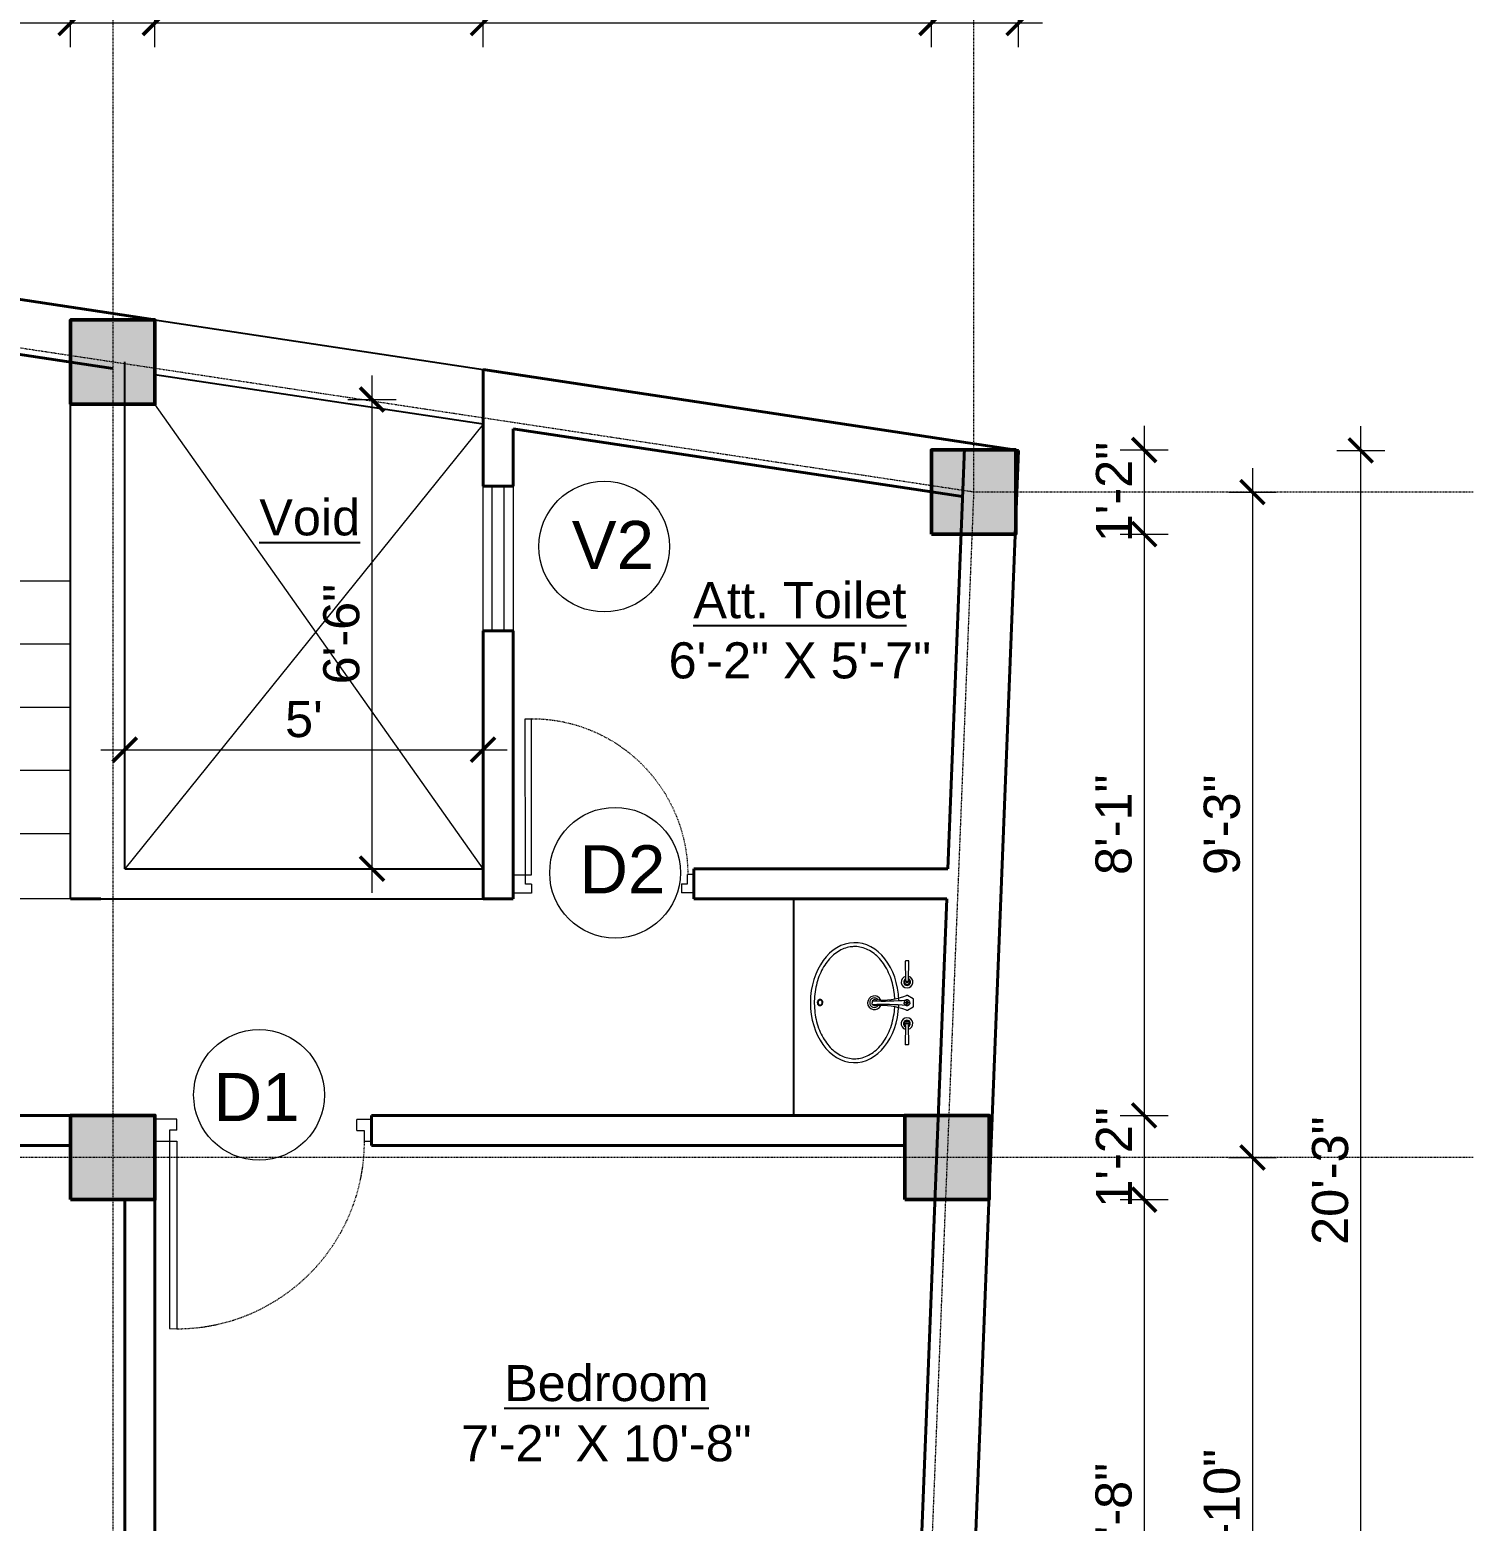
# Model space of a CAD drawing. Header units: inches. Extents: x 136316 to 155547, y -21384 to -17606.
# Drawn here: x 145629.6 to 145869.4, y -19691.9 to -19444.1 of the extents above; entities that cross this region are included whole.
import ezdxf

# ---------------------------------------------------------------- set-up
doc = ezdxf.new("R2010")
doc.units = ezdxf.units.IN
doc.header["$LTSCALE"] = 0.5
doc.header["$MEASUREMENT"] = 0
doc.header["$PDMODE"] = 66
doc.linetypes.add('CENTER', pattern=[2, 1.25, -0.25, 0.25, -0.25])
doc.linetypes.add('HIDDEN', pattern=[0.375, 0.25, -0.125])
for name, color, linetype, lineweight in [('Annotate-Lite.w', 177, 'Continuous', 9), ('Annotations-Bold.w', 177, 'Continuous', 13), ('C-COLUMN', 1, 'Continuous', 50), ('DIM 1-100', 4, 'Continuous', 13), ('Door-Window.w', 4, 'Continuous', 15), ('Fittings', 9, 'Continuous', 5), ('hatch', 9, 'Continuous', 5), ('stair', 132, 'Continuous', 13), ('TEXT', 220, 'Continuous', 9), ('Toilet', 7, 'Continuous', 25), ('wall', 1, 'Continuous', 40), ('wall light', 6, 'Continuous', 25), ('window', 4, 'Continuous', 13)]:
    doc.layers.add(name, color=color, linetype=linetype, lineweight=lineweight)
doc.layers.add('furniture', color=31, linetype='Continuous')
doc.styles.add('arial.', font='arial.ttf')
doc.styles.add('gaurav', font='arial.ttf')
doc.styles.get("Standard").update_dxf_attribs({"font": 'arial.ttf'})
doc.dimstyles.new('1 by 96', dxfattribs={"dimtxt": 6, "dimasz": 4, "dimexe": 4, "dimexo": 4, "dimgap": 2, "dimtad": 1, "dimdec": 0, "dimzin": 0, "dimdsep": 46, "dimlunit": 4, "dimtxsty": 'Standard', "dimblk": 'ARCHTICK', "dimcen": 0, "dimdle": 4, "dimadec": 0, "dimazin": 0, "dimtfac": 1, "dimtdec": 0, "dimtix": 1, "dimtofl": 0, "dimtmove": 1, "dimatfit": 3, "dimldrblk": 'ARCHTICK', "dimfxl": 4, "dimfxlon": 1, "dimtolj": 1, "dimtzin": 0, "dimlwd": -1, "dimlwe": -1, "dimarcsym": 0})

# ---------------------------------------------------------------- blocks, each defined once
blk = doc.blocks.new('3-0')
at = {"ltscale": 3}
for p, q in [((11063.05, 10097.68), (11065.97, 10099.9)), ((11065.25, 10097.81), (11066.71, 10098.92)), ((11065.97, 10099.9), (11066.71, 10098.92)), ((11063.05, 10097.68), (11064.53, 10095.73)), ((11065.99, 10096.84), (11064.53, 10095.73)), ((11065.99, 10096.84), (11065.25, 10097.81)), ((11085.5, 10074.13), (11110.32, 10092.96)), ((11086.24, 10073.15), (11111.05, 10091.97)), ((11111.05, 10091.97), (11110.32, 10092.96)), ((11086.24, 10073.15), (11085.5, 10074.13)), ((11084.04, 10073.02), (11082.57, 10071.91)), ((11082.57, 10071.91), (11084.79, 10068.98)), ((11084.04, 10073.02), (11084.78, 10072.04)), ((11084.78, 10072.04), (11086.24, 10073.15)), ((11084.79, 10068.98), (11087.72, 10071.2)), ((11087.72, 10071.2), (11086.24, 10073.15))]:
    blk.add_line(p, q, dxfattribs=at)
at = {"layer": 'Door-Window.w', "color": 9, "linetype": 'HIDDEN', "lineweight": 18}
blk.add_arc((11085.5, 10074.13), 31.16, 37.1906, 127.1465, dxfattribs=at)
blk = doc.blocks.new('A$C604E024C')
at = {"linetype": 'ByBlock'}
for p, q in [((-107.3, 6.3), (-198.2, 8.5)), ((-101.1, 4.4), (-101.1, -4.4)), ((-101.1, 4.4), (-100.5, 4.4)), ((-100.5, 4.4), (-100.5, 0.6)), ((-100.5, 0.6), (-96.6, 0.6)), ((-100.5, 0), (-100.5, -3.8)), ((-100.5, 0), (-96.6, 0)), ((-96.6, 4.4), (-96.6, 0.6)), ((-96.6, 4.4), (-96, 4.4)), ((-96, 4.4), (-96, -3.8)), ((-5.6, 4.4), (-5.6, -4.4)), ((-5.6, 4.4), (-5, 4.4)), ((-5, 4.4), (-5, -3.8)), ((0, 12.9), (0, -12.9)), ((1.2, 4.4), (1.2, -4.4)), ((1.2, 4.4), (3.5, 4.4)), ((1.8, 3.8), (1.8, 0.6)), ((1.8, 3.8), (3.5, 3.8)), ((1.8, 0.6), (3.5, 0.6)), ((100.4, 2.2), (101, 2.4)), ((107.3, 6.3), (198.2, 8.5)), ((199.2, 7.5), (199.2, -7.5)), ((-107.3, -6.3), (-198.2, -8.5)), ((-101.1, -4.4), (-100.5, -4.4)), ((-100.5, -3.8), (-100.5, -4.4)), ((-96.6, 0), (-96.6, -4.4)), ((-96.6, -4.4), (-96, -4.4)), ((-96, -3.8), (-96, -4.4)), ((-5.6, -4.4), (-1.2, -4.4)), ((-5, -3.8), (-1.2, -3.8)), ((-1.2, -3.8), (-1.2, -4.4)), ((1.2, -4.4), (3.5, -4.4)), ((1.8, 0), (1.8, -3.8)), ((1.8, 0), (3.5, 0)), ((1.8, -3.8), (3.5, -3.8)), ((100.4, -2.2), (101, -2.4)), ((107.3, -6.3), (198.2, -8.5))]:
    blk.add_line(p, q, dxfattribs=at)
for points in [[(34.8, -2.5), (34.8, -2.5, 0.267949), (34.8, 2.5), (19.6, 28.9, 0.267949), (15.2, 31.4), (-15.2, 31.4, 0.267949), (-19.6, 28.9), (-34.8, 2.5, 0.267949), (-34.8, -2.5)], [(0, 12.9), (-4.6, 12.9, 0.267949), (-8.9, 10.4), (-13.5, 2.5, 0.267949), (-13.5, -2.5), (-8.9, -10.4, 0.267949), (-4.6, -12.9), (0, -12.9)], [(0, 12.9), (4.6, 12.9, -0.267949), (8.9, 10.4), (13.5, 2.5, -0.267949), (13.5, -2.5), (8.9, -10.4, -0.267949), (4.6, -12.9), (0, -12.9)], [(-14.6, -149.3, 0.267949), (-14.6, -154.3), (-9.4, -163.2, 0.267949), (-5.1, -165.7), (0, -165.7)], [(14.6, -149.3, -0.267949), (14.6, -154.3), (9.5, -163.2, -0.267949), (5.2, -165.7), (0, -165.7)]]:
    blk.add_lwpolyline(points, format="xyb", dxfattribs=at)
for centre, radius, start, end in [((-148.2, 0), 51.6, 171.62848, 188.37152), ((-198.2, 7.5), 1, 88.57669, 180), ((-98.6, 0), 27.8, 193.93526, 166.06474), ((-98.6, 0), 16.1, 203.47719, 156.52281), ((-98.6, 0), 13.6, 207.82536, 152.17464), ((-98.6, 0), 10.7, 215.76651, 144.23349), ((3.5, 2.2), 2.2, 301.40481, 90), ((3.5, 2.2), 1.6, 270, 90.01417), ((3.5, -1.9), 2.5, 270, 62.70974), ((98.6, 0), 27.8, 13.93526, 346.06474), ((98.6, 0), 16.1, 23.47719, 336.52281), ((98.6, 0), 13.6, 27.82536, 332.17464), ((98.6, 0), 10.7, 35.76651, 324.23349), ((198.2, 7.5), 1, 0, 91.42331), ((-198.2, -7.5), 1, 180, 271.42331), ((-325.4, -117.3), 312.4, 354.13327, 21.56539), ((-1093.1, -109.8), 1085, 357.18281, 5.67785), ((3.5, -1.9), 1.9, 270, 90), ((1083.5, -109.3), 1075.4, 174.30277, 182.87364), ((324.5, -117.1), 311.5, 158.41566, 185.92552), ((198.2, -7.5), 1, 268.57669, 0)]:
    blk.add_arc(centre, radius, start, end, dxfattribs=at)
blk.add_ellipse((98.6, 0), major_axis=(0, 4.4), ratio=0.647537, start_param=-0.996154, end_param=4.137747, dxfattribs=at)
blk.add_open_spline([(100.4, 2.2), (100.2, 2.6), (100, 2.9), (99.5, 3.4), (99.3, 3.6), (98.9, 3.8), (98.7, 3.8), (98.6, 3.8), (98.4, 3.8), (98.1, 3.7), (97.7, 3.5), (97.5, 3.3), (97.1, 2.8), (96.9, 2.5), (96.6, 1.8), (96.5, 1.3), (96.3, 0.3), (96.3, -0.3), (96.5, -1.6), (96.7, -2.1), (97.1, -2.9), (97.4, -3.2), (97.9, -3.6), (98.1, -3.7), (98.6, -3.8), (98.8, -3.8), (99.3, -3.6), (99.6, -3.4), (100, -2.9), (100.2, -2.6), (100.4, -2.2)], degree=3, knots=[5.296065, 5.296065, 5.296065, 5.296065, 5.668493, 5.668493, 6.044953, 6.044953, 6.283185, 6.283185, 6.283185, 6.618814, 6.618814, 6.954443, 6.954443, 7.290072, 7.290072, 7.6257, 7.6257, 8.094621, 8.094621, 8.563542, 8.563542, 8.940002, 8.940002, 9.316461, 9.316461, 9.692921, 9.692921, 10.069381, 10.069381, 10.411893, 10.411893, 10.411893, 10.411893], dxfattribs=at)
blk = doc.blocks.new('basin')
for radius, start, end in [(1.14, 113.503, 66.2712), (0.79, 126.715, 52.8739)]:
    blk.add_arc((134195.31, -39122.53), radius, start, end)
blk.add_ellipse((134195.31, -39125.83), major_axis=(-9.97, 0), ratio=0.736887, start_param=4.757716, end_param=10.948885)
blk.add_ellipse((134195.31, -39131.57), major_axis=(0.448, 0), ratio=0.674502)
for points, knots in [([(134194.69, -39119.15), (134194.32, -39119.17), (134193.96, -39119.2), (134193.09, -39119.32), (134192.57, -39119.42), (134191.58, -39119.69), (134191.1, -39119.85), (134190.19, -39120.23), (134189.76, -39120.45), (134188.95, -39120.93), (134188.57, -39121.2), (134187.89, -39121.77), (134187.59, -39122.07), (134187.06, -39122.71), (134186.83, -39123.04), (134186.45, -39123.73), (134186.3, -39124.08), (134186.09, -39124.79), (134186.03, -39125.15), (134185.99, -39125.61), (134185.99, -39125.72), (134185.99, -39125.83), (134185.99, -39126.08), (134186.01, -39126.34), (134186.11, -39126.94), (134186.2, -39127.29), (134186.47, -39127.97), (134186.64, -39128.31), (134187.06, -39128.96), (134187.31, -39129.28), (134187.88, -39129.88), (134188.2, -39130.16), (134188.9, -39130.7), (134189.28, -39130.94), (134190.1, -39131.39), (134190.53, -39131.59), (134191.45, -39131.93), (134191.92, -39132.08), (134192.9, -39132.31), (134193.4, -39132.4), (134194.43, -39132.51), (134194.94, -39132.53), (134195.97, -39132.52), (134196.49, -39132.48), (134197.5, -39132.35), (134198, -39132.25), (134198.97, -39132), (134199.44, -39131.84), (134200.34, -39131.48), (134200.76, -39131.27), (134201.56, -39130.8), (134201.93, -39130.55), (134202.61, -39130), (134202.91, -39129.71), (134203.45, -39129.1), (134203.69, -39128.78), (134204.08, -39128.12), (134204.24, -39127.78), (134204.48, -39127.09), (134204.56, -39126.74), (134204.64, -39126.04), (134204.64, -39125.69), (134204.57, -39124.98), (134204.49, -39124.62), (134204.25, -39123.91), (134204.09, -39123.56), (134203.69, -39122.89), (134203.45, -39122.56), (134202.89, -39121.93), (134202.58, -39121.63), (134201.88, -39121.07), (134201.49, -39120.81), (134200.67, -39120.35), (134200.22, -39120.13), (134199.3, -39119.77), (134198.81, -39119.62), (134197.81, -39119.37), (134197.29, -39119.28), (134196.49, -39119.19), (134196.22, -39119.16), (134195.94, -39119.15)], [4.778413, 4.778413, 4.778413, 4.778413, 4.89303, 4.89303, 5.060537, 5.060537, 5.228045, 5.228045, 5.395552, 5.395552, 5.56306, 5.56306, 5.730567, 5.730567, 5.898075, 5.898075, 6.065582, 6.065582, 6.233089, 6.233089, 6.283185, 6.283185, 6.283185, 6.401225, 6.401225, 6.564378, 6.564378, 6.727532, 6.727532, 6.890685, 6.890685, 7.053839, 7.053839, 7.216992, 7.216992, 7.380146, 7.380146, 7.543299, 7.543299, 7.706452, 7.706452, 7.869606, 7.869606, 8.032759, 8.032759, 8.195913, 8.195913, 8.359066, 8.359066, 8.52222, 8.52222, 8.685373, 8.685373, 8.848527, 8.848527, 9.01168, 9.01168, 9.174834, 9.174834, 9.337987, 9.337987, 9.501141, 9.501141, 9.668648, 9.668648, 9.836155, 9.836155, 10.003663, 10.003663, 10.17117, 10.17117, 10.338678, 10.338678, 10.506185, 10.506185, 10.673693, 10.673693, 10.8412, 10.8412, 10.929386, 10.929386, 10.929386, 10.929386]), ([(134195.86, -39131.57), (134195.86, -39131.55), (134195.86, -39131.52), (134195.84, -39131.46), (134195.83, -39131.44), (134195.79, -39131.36), (134195.75, -39131.32), (134195.66, -39131.25), (134195.6, -39131.23), (134195.46, -39131.18), (134195.36, -39131.16), (134195.17, -39131.17), (134195.07, -39131.2), (134194.94, -39131.27), (134194.9, -39131.3), (134194.83, -39131.37), (134194.8, -39131.4), (134194.77, -39131.48), (134194.76, -39131.52), (134194.75, -39131.6), (134194.76, -39131.65), (134194.79, -39131.73), (134194.81, -39131.76), (134194.87, -39131.83), (134194.9, -39131.86), (134194.98, -39131.9), (134195.02, -39131.92), (134195.15, -39131.97), (134195.25, -39131.99), (134195.44, -39131.98), (134195.54, -39131.95), (134195.67, -39131.89), (134195.72, -39131.85), (134195.79, -39131.78), (134195.81, -39131.75), (134195.85, -39131.67), (134195.86, -39131.63), (134195.86, -39131.58), (134195.86, -39131.58), (134195.86, -39131.57)], [0, 0, 0, 0, 0.188397, 0.188397, 0.376794, 0.376794, 0.73698, 0.73698, 1.097166, 1.097166, 1.657793, 1.657793, 2.21842, 2.21842, 2.564182, 2.564182, 2.840364, 2.840364, 3.116547, 3.116547, 3.39273, 3.39273, 3.668913, 3.668913, 3.945096, 3.945096, 4.221279, 4.221279, 4.783807, 4.783807, 5.346334, 5.346334, 5.697184, 5.697184, 5.974645, 5.974645, 6.252106, 6.252106, 6.283185, 6.283185, 6.283185, 6.283185])]:
    blk.add_open_spline(points, degree=3, knots=knots)
at = {"xscale": 0.03499430959345774, "yscale": 0.03499430959345774, "zscale": 0.03499430959345774, "rotation": 359.9929103328581}
blk.add_blockref('A$C604E024C', (134195.31, -39117.12), dxfattribs=at)
blk = doc.blocks.new('_ArchTick')
at = {"color": 0, "linetype": 'ByBlock', "const_width": 0.15}
blk.add_lwpolyline([(-0.5, -0.5), (0.5, 0.5)], dxfattribs=at)
blk = doc.blocks.new('*D38')
at = {"layer": 'Defpoints', "color": 0, "transparency": 16777216}
for p in [(145793.4, -19513.9), (145793.4, -19527.9), (145814.74, -19527.9)]:
    blk.add_point(p, dxfattribs=at)
at = {"layer": 'DIM 1-100', "color": 0, "transparency": 16777216}
for p, q in [((145814.74, -19509.9), (145814.74, -19531.9)), ((145810.74, -19513.9), (145818.74, -19513.9)), ((145810.74, -19527.9), (145818.74, -19527.9))]:
    blk.add_line(p, q, dxfattribs=at)
at = {"layer": 'DIM 1-100', "color": 0, "transparency": 16777216, "xscale": 4, "yscale": 4, "zscale": 4}
for p, rotation in [((145814.74, -19513.9), 90), ((145814.74, -19527.9), 270)]:
    blk.add_blockref('_ArchTick', p, dxfattribs=dict(at, rotation=rotation))
at = {"layer": 'DIM 1-100', "color": 0, "transparency": 16777216, "insert": (145809.73, -19520.9), "char_height": 6, "attachment_point": 5, "rotation": 90}
blk.add_mtext('\\A1;1\'-2"', dxfattribs=at)
blk = doc.blocks.new('*D39')
at = {"layer": 'Defpoints', "color": 0, "transparency": 16777216}
for p in [(145793.4, -19527.9), (145788.96, -19624.5), (145814.74, -19624.5)]:
    blk.add_point(p, dxfattribs=at)
at = {"layer": 'DIM 1-100', "color": 0, "transparency": 16777216}
for p, q in [((145814.74, -19523.9), (145814.74, -19628.5)), ((145810.74, -19527.9), (145818.74, -19527.9)), ((145810.74, -19624.5), (145818.74, -19624.5))]:
    blk.add_line(p, q, dxfattribs=at)
at = {"layer": 'DIM 1-100', "color": 0, "transparency": 16777216, "xscale": 4, "yscale": 4, "zscale": 4}
for p, rotation in [((145814.74, -19527.9), 90), ((145814.74, -19624.5), 270)]:
    blk.add_blockref('_ArchTick', p, dxfattribs=dict(at, rotation=rotation))
at = {"layer": 'DIM 1-100', "color": 0, "transparency": 16777216, "insert": (145809.68, -19576.2), "char_height": 6, "attachment_point": 5, "rotation": 90}
blk.add_mtext('\\A1;8\'-1"', dxfattribs=at)
blk = doc.blocks.new('*D40')
at = {"layer": 'Defpoints', "color": 0, "transparency": 16777216}
for p in [(145788.96, -19624.5), (145788.96, -19638.5), (145814.74, -19638.5)]:
    blk.add_point(p, dxfattribs=at)
at = {"layer": 'DIM 1-100', "color": 0, "transparency": 16777216}
for p, q in [((145814.74, -19620.5), (145814.74, -19642.5)), ((145810.74, -19624.5), (145818.74, -19624.5)), ((145810.74, -19638.5), (145818.74, -19638.5))]:
    blk.add_line(p, q, dxfattribs=at)
at = {"layer": 'DIM 1-100', "color": 0, "transparency": 16777216, "xscale": 4, "yscale": 4, "zscale": 4}
for p, rotation in [((145814.74, -19624.5), 90), ((145814.74, -19638.5), 270)]:
    blk.add_blockref('_ArchTick', p, dxfattribs=dict(at, rotation=rotation))
at = {"layer": 'DIM 1-100', "color": 0, "transparency": 16777216, "insert": (145809.73, -19631.5), "char_height": 6, "attachment_point": 5, "rotation": 90}
blk.add_mtext('\\A1;1\'-2"', dxfattribs=at)
blk = doc.blocks.new('*D41')
at = {"layer": 'Defpoints', "color": 0, "transparency": 16777216}
for p in [(145788.96, -19638.5), (145784.3, -19742.73), (145814.74, -19742.73)]:
    blk.add_point(p, dxfattribs=at)
at = {"layer": 'DIM 1-100', "color": 0, "transparency": 16777216}
for p, q in [((145814.74, -19634.5), (145814.74, -19746.73)), ((145810.74, -19638.5), (145818.74, -19638.5)), ((145810.74, -19742.73), (145818.74, -19742.73))]:
    blk.add_line(p, q, dxfattribs=at)
at = {"layer": 'DIM 1-100', "color": 0, "transparency": 16777216, "xscale": 4, "yscale": 4, "zscale": 4}
for p, rotation in [((145814.74, -19638.5), 90), ((145814.74, -19742.73), 270)]:
    blk.add_blockref('_ArchTick', p, dxfattribs=dict(at, rotation=rotation))
at = {"layer": 'DIM 1-100', "color": 0, "transparency": 16777216, "insert": (145809.68, -19690.61), "char_height": 6, "attachment_point": 5, "rotation": 90}
blk.add_mtext('\\A1;8\'-8"', dxfattribs=at)
blk = doc.blocks.new('*D43')
at = {"layer": 'Defpoints', "color": 0, "transparency": 16777216}
for p in [(145793.4, -19520.9), (145789.24, -19631.5), (145832.74, -19631.5)]:
    blk.add_point(p, dxfattribs=at)
at = {"layer": 'DIM 1-100', "color": 0, "transparency": 16777216}
for p, q in [((145832.74, -19516.9), (145832.74, -19635.5)), ((145828.74, -19520.9), (145836.74, -19520.9)), ((145828.74, -19631.5), (145836.74, -19631.5))]:
    blk.add_line(p, q, dxfattribs=at)
at = {"layer": 'DIM 1-100', "color": 0, "transparency": 16777216, "xscale": 4, "yscale": 4, "zscale": 4}
for p, rotation in [((145832.74, -19520.9), 90), ((145832.74, -19631.5), 270)]:
    blk.add_blockref('_ArchTick', p, dxfattribs=dict(at, rotation=rotation))
at = {"layer": 'DIM 1-100', "color": 0, "transparency": 16777216, "insert": (145827.67, -19576.2), "char_height": 6, "attachment_point": 5, "rotation": 90}
blk.add_mtext('\\A1;9\'-3"', dxfattribs=at)
blk = doc.blocks.new('*D44')
at = {"layer": 'Defpoints', "color": 0, "transparency": 16777216}
for p in [(145789.24, -19631.5), (145784.57, -19749.73), (145832.74, -19749.73)]:
    blk.add_point(p, dxfattribs=at)
at = {"layer": 'DIM 1-100', "color": 0, "transparency": 16777216}
for p, q in [((145832.74, -19627.5), (145832.74, -19753.73)), ((145828.74, -19631.5), (145836.74, -19631.5)), ((145828.74, -19749.73), (145836.74, -19749.73))]:
    blk.add_line(p, q, dxfattribs=at)
at = {"layer": 'DIM 1-100', "color": 0, "transparency": 16777216, "xscale": 4, "yscale": 4, "zscale": 4}
for p, rotation in [((145832.74, -19631.5), 90), ((145832.74, -19749.73), 270)]:
    blk.add_blockref('_ArchTick', p, dxfattribs=dict(at, rotation=rotation))
at = {"layer": 'DIM 1-100', "color": 0, "transparency": 16777216, "insert": (145827.68, -19690.61), "char_height": 6, "attachment_point": 5, "rotation": 90}
blk.add_mtext('\\A1;9\'-10"', dxfattribs=at)
blk = doc.blocks.new('*D45')
at = {"layer": 'Defpoints', "color": 0, "transparency": 16777216}
for p in [(145793.87, -19513.97), (145850.74, -19513.97), (145784.3, -19756.73)]:
    blk.add_point(p, dxfattribs=at)
at = {"layer": 'DIM 1-100', "color": 0, "transparency": 16777216}
for p, q in [((145850.74, -19760.73), (145850.74, -19509.97)), ((145846.74, -19513.97), (145854.74, -19513.97)), ((145846.74, -19756.73), (145854.74, -19756.73))]:
    blk.add_line(p, q, dxfattribs=at)
at = {"layer": 'DIM 1-100', "color": 0, "transparency": 16777216, "xscale": 4, "yscale": 4, "zscale": 4}
for p, rotation in [((145850.74, -19513.97), 90), ((145850.74, -19756.73), 270)]:
    blk.add_blockref('_ArchTick', p, dxfattribs=dict(at, rotation=rotation))
at = {"layer": 'DIM 1-100', "color": 0, "transparency": 16777216, "insert": (145845.67, -19635.35), "char_height": 6, "attachment_point": 5, "rotation": 90}
blk.add_mtext('\\A1;20\'-3"', dxfattribs=at)
blk = doc.blocks.new('*D19')
at = {"layer": 'Defpoints', "color": 0, "transparency": 16777216}
for p in [(145779.4, -19442.94), (145779.4, -19513.9), (145793.87, -19513.97)]:
    blk.add_point(p, dxfattribs=at)
at = {"layer": 'DIM 1-100', "color": 0, "transparency": 16777216}
for p, q in [((145779.4, -19446.94), (145779.4, -19438.94)), ((145793.87, -19446.94), (145793.87, -19438.94)), ((145797.87, -19442.94), (145775.4, -19442.94))]:
    blk.add_line(p, q, dxfattribs=at)
at = {"layer": 'DIM 1-100', "color": 0, "transparency": 16777216, "xscale": 4, "yscale": 4, "zscale": 4, "rotation": 180}
blk.add_blockref('_ArchTick', (145779.4, -19442.94), dxfattribs=at)
at = {"layer": 'DIM 1-100', "color": 0, "transparency": 16777216, "xscale": 4, "yscale": 4, "zscale": 4}
blk.add_blockref('_ArchTick', (145793.87, -19442.94), dxfattribs=at)
at = {"layer": 'DIM 1-100', "color": 0, "transparency": 16777216, "insert": (145786.4, -19437.93), "char_height": 6, "attachment_point": 5}
blk.add_mtext('\\A1;1\'-2"', dxfattribs=at)
blk = doc.blocks.new('*D20')
at = {"layer": 'Defpoints', "color": 0, "transparency": 16777216}
for p in [(145704.88, -19442.94), (145704.88, -19500.53), (145779.4, -19513.9)]:
    blk.add_point(p, dxfattribs=at)
at = {"layer": 'DIM 1-100', "color": 0, "transparency": 16777216}
for p, q in [((145704.88, -19446.94), (145704.88, -19438.94)), ((145779.4, -19446.94), (145779.4, -19438.94)), ((145783.4, -19442.94), (145700.88, -19442.94))]:
    blk.add_line(p, q, dxfattribs=at)
at = {"layer": 'DIM 1-100', "color": 0, "transparency": 16777216, "xscale": 4, "yscale": 4, "zscale": 4, "rotation": 180}
blk.add_blockref('_ArchTick', (145704.88, -19442.94), dxfattribs=at)
at = {"layer": 'DIM 1-100', "color": 0, "transparency": 16777216, "xscale": 4, "yscale": 4, "zscale": 4}
blk.add_blockref('_ArchTick', (145779.4, -19442.94), dxfattribs=at)
at = {"layer": 'DIM 1-100', "color": 0, "transparency": 16777216, "insert": (145742.14, -19437.88), "char_height": 6, "attachment_point": 5}
blk.add_mtext('\\A1;6\'-3"', dxfattribs=at)
blk = doc.blocks.new('*D21')
at = {"layer": 'Defpoints', "color": 0, "transparency": 16777216}
for p in [(145650.34, -19442.94), (145650.34, -19492.29), (145704.88, -19500.53)]:
    blk.add_point(p, dxfattribs=at)
at = {"layer": 'DIM 1-100', "color": 0, "transparency": 16777216}
for p, q in [((145650.34, -19446.94), (145650.34, -19438.94)), ((145704.88, -19446.94), (145704.88, -19438.94)), ((145708.88, -19442.94), (145646.34, -19442.94))]:
    blk.add_line(p, q, dxfattribs=at)
at = {"layer": 'DIM 1-100', "color": 0, "transparency": 16777216, "xscale": 4, "yscale": 4, "zscale": 4, "rotation": 180}
blk.add_blockref('_ArchTick', (145650.34, -19442.94), dxfattribs=at)
at = {"layer": 'DIM 1-100', "color": 0, "transparency": 16777216, "xscale": 4, "yscale": 4, "zscale": 4}
blk.add_blockref('_ArchTick', (145704.88, -19442.94), dxfattribs=at)
at = {"layer": 'DIM 1-100', "color": 0, "transparency": 16777216, "insert": (145677.61, -19437.94), "char_height": 6, "attachment_point": 5}
blk.add_mtext('\\A1;4\'-7"', dxfattribs=at)
blk = doc.blocks.new('*D22')
at = {"layer": 'Defpoints', "color": 0, "transparency": 16777216}
for p in [(145636.34, -19442.94), (145636.34, -19492.29), (145650.34, -19492.29)]:
    blk.add_point(p, dxfattribs=at)
at = {"layer": 'DIM 1-100', "color": 0, "transparency": 16777216}
for p, q in [((145636.34, -19446.94), (145636.34, -19438.94)), ((145650.34, -19446.94), (145650.34, -19438.94)), ((145654.34, -19442.94), (145632.34, -19442.94))]:
    blk.add_line(p, q, dxfattribs=at)
at = {"layer": 'DIM 1-100', "color": 0, "transparency": 16777216, "xscale": 4, "yscale": 4, "zscale": 4, "rotation": 180}
blk.add_blockref('_ArchTick', (145636.34, -19442.94), dxfattribs=at)
at = {"layer": 'DIM 1-100', "color": 0, "transparency": 16777216, "xscale": 4, "yscale": 4, "zscale": 4}
blk.add_blockref('_ArchTick', (145650.34, -19442.94), dxfattribs=at)
at = {"layer": 'DIM 1-100', "color": 0, "transparency": 16777216, "insert": (145643.34, -19437.93), "char_height": 6, "attachment_point": 5}
blk.add_mtext('\\A1;1\'-2"', dxfattribs=at)
blk = doc.blocks.new('*D23')
at = {"layer": 'Defpoints', "color": 0, "transparency": 16777216}
for p in [(145532.84, -19442.94), (145532.84, -19474.55), (145636.34, -19492.29)]:
    blk.add_point(p, dxfattribs=at)
at = {"layer": 'DIM 1-100', "color": 0, "transparency": 16777216}
for p, q in [((145532.84, -19446.94), (145532.84, -19438.94)), ((145636.34, -19446.94), (145636.34, -19438.94)), ((145640.34, -19442.94), (145528.84, -19442.94))]:
    blk.add_line(p, q, dxfattribs=at)
at = {"layer": 'DIM 1-100', "color": 0, "transparency": 16777216, "xscale": 4, "yscale": 4, "zscale": 4, "rotation": 180}
blk.add_blockref('_ArchTick', (145532.84, -19442.94), dxfattribs=at)
at = {"layer": 'DIM 1-100', "color": 0, "transparency": 16777216, "xscale": 4, "yscale": 4, "zscale": 4}
blk.add_blockref('_ArchTick', (145636.34, -19442.94), dxfattribs=at)
at = {"layer": 'DIM 1-100', "color": 0, "transparency": 16777216, "insert": (145584.59, -19437.88), "char_height": 6, "attachment_point": 5}
blk.add_mtext('\\A1;8\'-8"', dxfattribs=at)
blk = doc.blocks.new('*D28')
at = {"layer": 'Defpoints', "color": 0, "transparency": 16777216}
for p in [(145643.34, -19422.48), (145643.34, -19499.29), (145786.4, -19520.9)]:
    blk.add_point(p, dxfattribs=at)
at = {"layer": 'DIM 1-100', "color": 0, "transparency": 16777216}
for p, q in [((145643.34, -19426.48), (145643.34, -19418.48)), ((145786.4, -19426.48), (145786.4, -19418.48)), ((145790.4, -19422.48), (145639.34, -19422.48))]:
    blk.add_line(p, q, dxfattribs=at)
at = {"layer": 'DIM 1-100', "color": 0, "transparency": 16777216, "xscale": 4, "yscale": 4, "zscale": 4, "rotation": 180}
blk.add_blockref('_ArchTick', (145643.34, -19422.48), dxfattribs=at)
at = {"layer": 'DIM 1-100', "color": 0, "transparency": 16777216, "xscale": 4, "yscale": 4, "zscale": 4}
blk.add_blockref('_ArchTick', (145786.4, -19422.48), dxfattribs=at)
at = {"layer": 'DIM 1-100', "color": 0, "transparency": 16777216, "insert": (145714.87, -19417.46), "char_height": 6, "attachment_point": 5}
blk.add_mtext('\\A1;11\'-11"', dxfattribs=at)
blk = doc.blocks.new('*D29')
at = {"layer": 'Defpoints', "color": 0, "transparency": 16777216}
for p in [(145527.84, -19422.48), (145527.84, -19486.55), (145643.34, -19499.29)]:
    blk.add_point(p, dxfattribs=at)
at = {"layer": 'DIM 1-100', "color": 0, "transparency": 16777216}
for p, q in [((145527.84, -19426.48), (145527.84, -19418.48)), ((145643.34, -19426.48), (145643.34, -19418.48)), ((145647.34, -19422.48), (145523.84, -19422.48))]:
    blk.add_line(p, q, dxfattribs=at)
at = {"layer": 'DIM 1-100', "color": 0, "transparency": 16777216, "xscale": 4, "yscale": 4, "zscale": 4, "rotation": 180}
blk.add_blockref('_ArchTick', (145527.84, -19422.48), dxfattribs=at)
at = {"layer": 'DIM 1-100', "color": 0, "transparency": 16777216, "xscale": 4, "yscale": 4, "zscale": 4}
blk.add_blockref('_ArchTick', (145643.34, -19422.48), dxfattribs=at)
at = {"layer": 'DIM 1-100', "color": 0, "transparency": 16777216, "insert": (145585.59, -19417.41), "char_height": 6, "attachment_point": 5}
blk.add_mtext('\\A1;9\'-8"', dxfattribs=at)
blk = doc.blocks.new('*D31')
at = {"layer": 'Defpoints', "color": 0, "transparency": 16777216}
for p in [(145369.86, -19403.23), (145369.86, -19449.95), (145793.87, -19513.97)]:
    blk.add_point(p, dxfattribs=at)
at = {"layer": 'DIM 1-100', "color": 0, "transparency": 16777216}
for p, q in [((145369.86, -19407.23), (145369.86, -19399.23)), ((145793.87, -19407.23), (145793.87, -19399.23)), ((145797.87, -19403.23), (145365.86, -19403.23))]:
    blk.add_line(p, q, dxfattribs=at)
at = {"layer": 'DIM 1-100', "color": 0, "transparency": 16777216, "xscale": 4, "yscale": 4, "zscale": 4, "rotation": 180}
blk.add_blockref('_ArchTick', (145369.86, -19403.23), dxfattribs=at)
at = {"layer": 'DIM 1-100', "color": 0, "transparency": 16777216, "xscale": 4, "yscale": 4, "zscale": 4}
blk.add_blockref('_ArchTick', (145793.87, -19403.23), dxfattribs=at)
at = {"layer": 'DIM 1-100', "color": 0, "transparency": 16777216, "insert": (145581.87, -19398.16), "char_height": 6, "attachment_point": 5}
blk.add_mtext('\\A1;35\'-4"', dxfattribs=at)
blk = doc.blocks.new('*D46')
at = {"layer": 'Defpoints', "color": 0, "transparency": 16777216}
for p in [(145392.19, -19638.5), (145784.3, -19756.73), (145392.19, -19826.45)]:
    blk.add_point(p, dxfattribs=at)
at = {"layer": 'DIM 1-100', "color": 0, "transparency": 16777216}
for p, q in [((145392.19, -19822.45), (145392.19, -19830.45)), ((145784.3, -19822.45), (145784.3, -19830.45)), ((145788.3, -19826.45), (145388.19, -19826.45))]:
    blk.add_line(p, q, dxfattribs=at)
at = {"layer": 'DIM 1-100', "color": 0, "transparency": 16777216, "xscale": 4, "yscale": 4, "zscale": 4, "rotation": 180}
blk.add_blockref('_ArchTick', (145392.19, -19826.45), dxfattribs=at)
at = {"layer": 'DIM 1-100', "color": 0, "transparency": 16777216, "xscale": 4, "yscale": 4, "zscale": 4}
blk.add_blockref('_ArchTick', (145784.3, -19826.45), dxfattribs=at)
at = {"layer": 'DIM 1-100', "color": 0, "transparency": 16777216, "insert": (145588.25, -19821.38), "char_height": 6, "attachment_point": 5}
blk.add_mtext('\\A1;32\'-8"', dxfattribs=at)
blk = doc.blocks.new('*D47')
at = {"layer": 'Defpoints', "color": 0, "transparency": 16777216}
for p in [(145704.88, -19563.72), (145645.34, -19583.5), (145704.88, -19583.5)]:
    blk.add_point(p, dxfattribs=at)
at = {"layer": 'DIM 1-100', "color": 0, "transparency": 16777216}
for p, q in [((145645.34, -19567.72), (145645.34, -19559.72)), ((145704.88, -19567.72), (145704.88, -19559.72)), ((145641.34, -19563.72), (145708.88, -19563.72))]:
    blk.add_line(p, q, dxfattribs=at)
at = {"layer": 'DIM 1-100', "color": 0, "transparency": 16777216, "xscale": 4, "yscale": 4, "zscale": 4, "rotation": 180}
blk.add_blockref('_ArchTick', (145645.34, -19563.72), dxfattribs=at)
at = {"layer": 'DIM 1-100', "color": 0, "transparency": 16777216, "xscale": 4, "yscale": 4, "zscale": 4}
blk.add_blockref('_ArchTick', (145704.88, -19563.72), dxfattribs=at)
at = {"layer": 'DIM 1-100', "color": 0, "transparency": 16777216, "insert": (145675.11, -19558.67), "char_height": 6, "attachment_point": 5}
blk.add_mtext("\\A1;5'", dxfattribs=at)
blk = doc.blocks.new('*D48')
at = {"layer": 'Defpoints', "color": 0, "transparency": 16777216}
for p in [(145677.61, -19505.51), (145686.42, -19583.5), (145704.88, -19583.5)]:
    blk.add_point(p, dxfattribs=at)
at = {"layer": 'DIM 1-100', "color": 0, "transparency": 16777216}
for p, q in [((145686.42, -19501.51), (145686.42, -19587.5)), ((145682.42, -19505.51), (145690.42, -19505.51)), ((145690.42, -19583.5), (145682.42, -19583.5))]:
    blk.add_line(p, q, dxfattribs=at)
at = {"layer": 'DIM 1-100', "color": 0, "transparency": 16777216, "xscale": 4, "yscale": 4, "zscale": 4}
for p, rotation in [((145686.42, -19505.51), 90), ((145686.42, -19583.5), 270)]:
    blk.add_blockref('_ArchTick', p, dxfattribs=dict(at, rotation=rotation))
at = {"layer": 'DIM 1-100', "color": 0, "transparency": 16777216, "insert": (145681.36, -19544.51), "char_height": 6, "attachment_point": 5, "rotation": 90}
blk.add_mtext('\\A1;6\'-6"', dxfattribs=at)

msp = doc.modelspace()

# ---------------------------------------------------------------- hatches: boundary and pattern name
at = {"layer": 'C-COLUMN'}
h = msp.add_hatch(color=256, dxfattribs=at)
h.dxf.hatch_style = 1
h.paths.add_polyline_path([(145650.34, -19492.29), (145636.34, -19492.29), (145636.34, -19506.29), (145650.34, -19506.29)])
h = msp.add_hatch(color=256, dxfattribs=at)
h.dxf.hatch_style = 1
h.paths.add_polyline_path([(145793.4, -19513.9), (145779.4, -19513.9), (145779.4, -19527.9), (145793.4, -19527.9)])
h = msp.add_hatch(color=256, dxfattribs=at)
h.dxf.hatch_style = 1
h.paths.add_polyline_path([(145650.34, -19624.5), (145636.34, -19624.5), (145636.34, -19638.5), (145650.34, -19638.5)])
h = msp.add_hatch(color=256, dxfattribs=at)
h.dxf.hatch_style = 1
h.paths.add_polyline_path([(145788.96, -19624.5), (145774.96, -19624.5), (145774.96, -19638.5), (145788.96, -19638.5)])

# ---------------------------------------------------------------- linework, layer by layer
at = {"layer": 'Annotate-Lite.w', "ltscale": 0.005}
for centre in [(145725.01, -19529.97), (145726.81, -19584.16), (145667.65, -19621.09)]:
    msp.add_circle(centre, 10.86, dxfattribs=at)
at = {"layer": 'Annotations-Bold.w', "linetype": 'CENTER', "ltscale": 0.3}
for p, q in [((145643.34, -19391.25), (145643.34, -19838)), ((145869.41, -19631.5), (145309.19, -19631.5))]:
    msp.add_line(p, q, dxfattribs=at)
for points in [[(145786.4, -19391.25), (145786.4, -19520.9), (145777.3, -19749.73), (145777.3, -19838)], [(145869.41, -19520.9), (145786.4, -19520.9), (145643.34, -19499.29), (145525.84, -19481.55), (145399.19, -19462.43), (145309.19, -19462.43)]]:
    msp.add_lwpolyline(points, dxfattribs=at)
at = {"layer": 'C-COLUMN'}
for points in [[(145636.34, -19506.29), (145650.34, -19506.29), (145650.34, -19492.29), (145636.34, -19492.29)], [(145779.4, -19527.9), (145793.4, -19527.9), (145793.4, -19513.9), (145779.4, -19513.9)], [(145636.34, -19638.5), (145650.34, -19638.5), (145650.34, -19624.5), (145636.34, -19624.5)], [(145774.96, -19638.5), (145788.96, -19638.5), (145788.96, -19624.5), (145774.96, -19624.5)]]:
    msp.add_lwpolyline(points, close=True, dxfattribs=at)
at = {"layer": 'furniture'}
msp.add_line((145756.49, -19588.5), (145756.49, -19624.5), dxfattribs=at)
at = {"layer": 'hatch'}
for p, q in [((145704.88, -19583.5), (145650.34, -19506.29)), ((145704.88, -19509.63), (145645.34, -19583.5))]:
    msp.add_line(p, q, dxfattribs=at)
at = {"layer": 'stair', "linetype": 'ByBlock'}
msp.add_line((145636.34, -19588.5), (145527.84, -19588.5), dxfattribs=at)
for points in [[(145636.34, -19535.69), (145600.34, -19535.69)], [(145636.34, -19546.19), (145600.34, -19546.19)], [(145636.34, -19556.69), (145600.34, -19556.69)], [(145636.34, -19567.19), (145600.34, -19567.19)], [(145636.34, -19577.69), (145600.34, -19577.69)]]:
    msp.add_lwpolyline(points, dxfattribs=at)
at = {"layer": 'Toilet'}
msp.add_line((145784.3, -19756.73), (145793.87, -19513.97), dxfattribs=at)
at = {"layer": 'wall'}
for p, q in [((145650.34, -19492.29), (145532.84, -19474.55)), ((145793.87, -19513.97), (145704.88, -19500.53)), ((145704.88, -19500.53), (145704.88, -19519.94)), ((145709.88, -19510.39), (145709.88, -19519.94)), ((145782.12, -19583.5), (145784.88, -19513.61)), ((145784.3, -19756.73), (145793.87, -19513.97)), ((145704.88, -19519.94), (145709.88, -19519.94)), ((145704.88, -19543.94), (145704.88, -19588.5)), ((145704.88, -19543.94), (145709.88, -19543.94)), ((145709.88, -19543.94), (145709.88, -19588.5)), ((145739.88, -19583.5), (145739.88, -19588.5)), ((145636.34, -19588.5), (145641.34, -19588.5)), ((145709.88, -19588.5), (145704.88, -19588.5)), ((145739.88, -19588.5), (145781.93, -19588.5)), ((145776.91, -19715.73), (145781.93, -19588.5)), ((145568.84, -19624.5), (145636.34, -19624.5)), ((145686.34, -19624.5), (145774.96, -19624.5)), ((145686.34, -19629.5), (145686.34, -19624.5)), ((145568.84, -19629.5), (145636.34, -19629.5)), ((145686.34, -19629.5), (145774.96, -19629.5)), ((145645.34, -19742.73), (145645.34, -19638.5)), ((145650.34, -19715.73), (145650.34, -19638.5))]:
    msp.add_line(p, q, dxfattribs=at)
for points in [[(145643.34, -19500.34), (145532.84, -19483.66)], [(145784.56, -19521.66), (145709.88, -19510.39)], [(145739.88, -19583.5), (145782.12, -19583.5)]]:
    msp.add_lwpolyline(points, dxfattribs=at)
at = {"layer": 'wall light'}
for p, q in [((145650.34, -19492.29), (145704.88, -19500.53)), ((145636.34, -19511.29), (145636.34, -19499.28)), ((145645.34, -19511.29), (145645.34, -19499.28)), ((145636.34, -19588.5), (145636.34, -19511.29)), ((145645.34, -19583.5), (145645.34, -19511.29)), ((145645.34, -19583.5), (145704.88, -19583.5)), ((145636.34, -19588.5), (145704.88, -19588.5))]:
    msp.add_line(p, q, dxfattribs=at)
msp.add_lwpolyline([(145704.88, -19509.63), (145650.34, -19501.4)], dxfattribs=at)
at = {"layer": 'window'}
for p, q in [((145704.88, -19543.94), (145704.88, -19519.94)), ((145706.38, -19543.94), (145706.38, -19519.94)), ((145708.38, -19543.94), (145708.38, -19519.94)), ((145709.88, -19519.94), (145709.88, -19543.94))]:
    msp.add_line(p, q, dxfattribs=at)

# ---------------------------------------------------------------- block references
at = {"layer": 'Door-Window.w', "linetype": 'ByBlock'}
for p, xscale, yscale, zscale, rotation in [((144625.98, -32017.15), -0.8331589850765497, 0.8331589850765497, 0.8331589850765497, 307.2669371386873), ((144329.78, -4711.4), 0.9997912369827213, 0.9997912369827213, 0.9997912369827213, 232.8094047884902)]:
    msp.add_blockref('3-0', p, dxfattribs=dict(at, xscale=xscale, yscale=yscale, zscale=zscale, rotation=rotation))
at = {"layer": 'Fittings', "lineweight": 15, "rotation": 269.8162799008568}
msp.add_blockref('basin', (185322.55, 114463.4), dxfattribs=at)

# ---------------------------------------------------------------- texts
at = {"layer": 'Annotate-Lite.w', "ltscale": 0.005, "char_height": 8, "attachment_point": 1, "style": 'gaurav'}
for s, insert in [('V2', (145719.62, -19525.69)), ('D2', (145720.89, -19579.6)), ('D1', (145660.11, -19617.44))]:
    msp.add_mtext_dynamic_manual_height_columns(s, width=8, gutter_width=100, heights=[0], dxfattribs=dict(at, insert=insert))
at = {"layer": 'TEXT', "lineweight": -2, "char_height": 6, "width": 127.5059, "attachment_point": 5, "style": 'arial.'}
for s, insert in [('{\\LVoid}', (145676.08, -19525.14)), ('{\\LAtt. Toilet\\P}6\'-2" X 5\'-7"', (145757.52, -19543.91)), ('{\\LBedroom\\P}7\'-2" X 10\'-8"', (145725.37, -19674.03))]:
    msp.add_mtext(s, dxfattribs=dict(at, insert=insert))

# ---------------------------------------------------------------- dimensions: what is measured, and where the dimension line sits
at = {"layer": 'DIM 1-100'}
for base, p1, p2, picture, middle in [((145369.86, -19403.23), (145793.87, -19513.97), (145369.86, -19449.95), '*D31', (145581.87, -19398.16)), ((145527.84201047, -19422.4753938), (145643.34201047, -19499.29480565), (145527.84201047, -19486.55424114), '*D29', (145585.59201047, -19417.41195587)), ((145643.34, -19422.48), (145786.4, -19520.9), (145643.34, -19499.29), '*D28', (145714.87, -19417.46)), ((145532.84201047, -19442.9441438), (145636.34201047, -19492.29480565), (145532.84201047, -19474.55424114), '*D23', (145584.59201047, -19437.88070587)), ((145650.34, -19442.94), (145704.88, -19500.53), (145650.34, -19492.29), '*D21', (145677.61, -19437.94)), ((145704.88, -19442.94), (145779.4, -19513.9), (145704.88, -19500.53), '*D20', (145742.14, -19437.88)), ((145704.88, -19563.72), (145645.34, -19583.5), (145704.88, -19583.5), '*D47', (145675.11, -19558.67)), ((145392.19, -19826.45), (145784.3, -19756.73), (145392.19, -19638.5), '*D46', (145588.25, -19821.38))]:
    dim = msp.add_linear_dim(base=base, p1=p1, p2=p2, dimstyle='1 by 96', dxfattribs=at)
    dim.commit()
    dim.dimension.update_dxf_attribs({"geometry": picture, "text_midpoint": middle})
for base, p1, p2, picture, middle in [((145636.34, -19442.94), (145650.34, -19492.29), (145636.34, -19492.29), '*D22', (145643.34, -19442.94)), ((145779.4, -19442.94), (145793.87, -19513.97), (145779.4, -19513.9), '*D19', (145786.4, -19442.94))]:
    dim = msp.add_linear_dim(base=base, p1=p1, p2=p2, dimstyle='1 by 96', dxfattribs=at)
    dim.commit()
    dim.dimension.update_dxf_attribs({"geometry": picture, "text_midpoint": middle, "dimtype": 160})
for base, p1, p2, picture, middle in [((145686.42, -19583.5), (145677.61, -19505.51), (145704.88, -19583.5), '*D48', (145681.36, -19544.51)), ((145850.74, -19513.97), (145784.3, -19756.73), (145793.87, -19513.97), '*D45', (145845.67, -19635.35)), ((145832.74, -19631.5), (145793.4, -19520.9), (145789.24, -19631.5), '*D43', (145827.67, -19576.2)), ((145814.74, -19624.5), (145793.4, -19527.9), (145788.96, -19624.5), '*D39', (145809.68, -19576.2)), ((145832.74, -19749.73), (145789.24, -19631.5), (145784.57, -19749.73), '*D44', (145827.68, -19690.61)), ((145814.74, -19742.73), (145788.96, -19638.5), (145784.3, -19742.73), '*D41', (145809.68, -19690.61))]:
    dim = msp.add_linear_dim(base=base, p1=p1, p2=p2, angle=90, dimstyle='1 by 96', dxfattribs=at)
    dim.commit()
    dim.dimension.update_dxf_attribs({"geometry": picture, "text_midpoint": middle})
for base, p1, p2, picture, middle in [((145814.74, -19527.9), (145793.4, -19513.9), (145793.4, -19527.9), '*D38', (145814.74, -19520.9)), ((145814.74, -19638.5), (145788.96, -19624.5), (145788.96, -19638.5), '*D40', (145814.74, -19631.5))]:
    dim = msp.add_linear_dim(base=base, p1=p1, p2=p2, angle=90, dimstyle='1 by 96', dxfattribs=at)
    dim.commit()
    dim.dimension.update_dxf_attribs({"geometry": picture, "text_midpoint": middle, "dimtype": 160})

doc.saveas('drawing.dxf')
